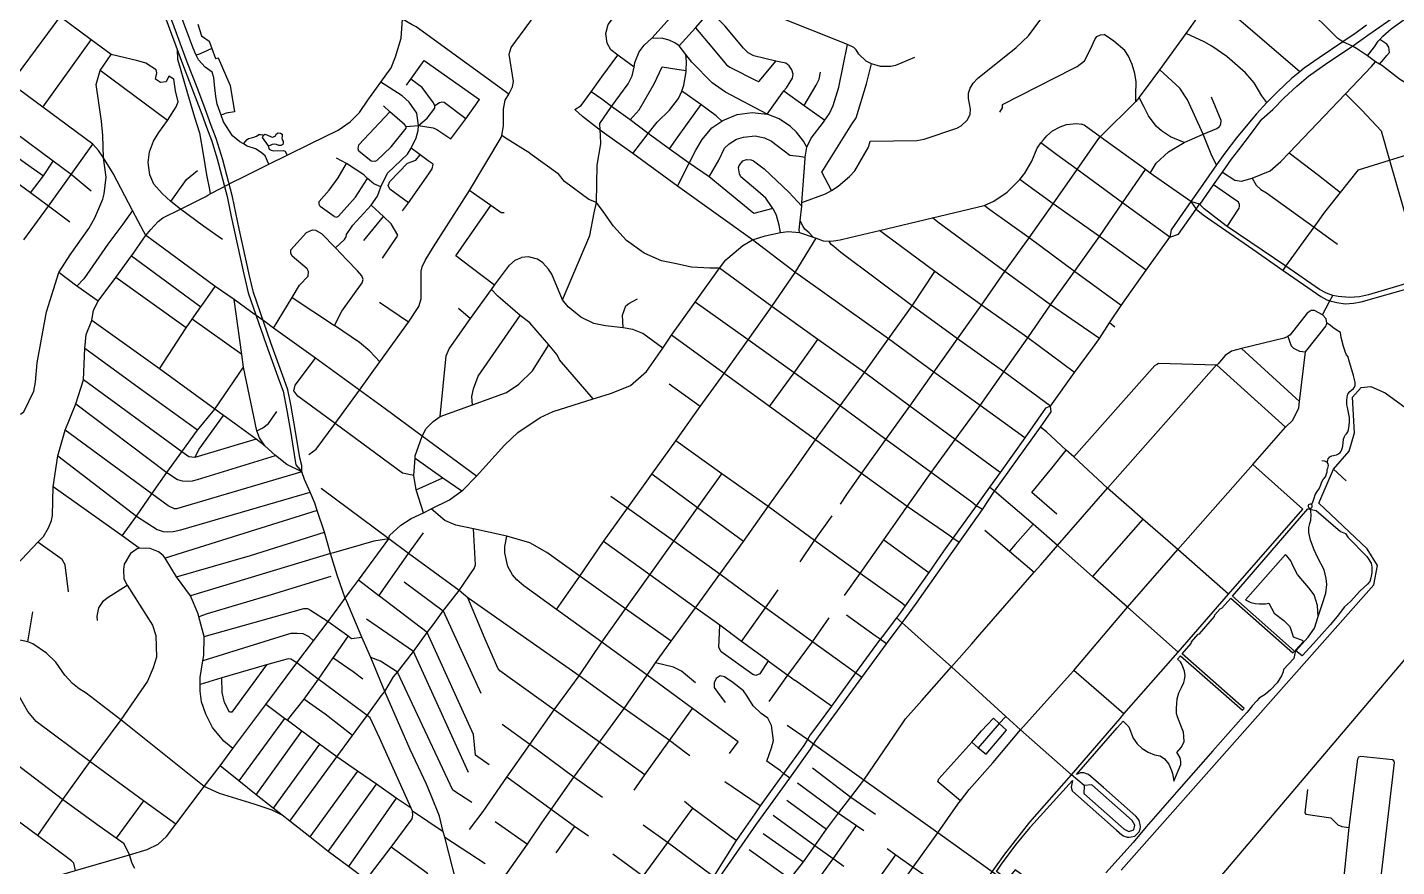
# Model space of a CAD drawing. Header units: millimetres. Extents: x 155 to 304, y 514 to 686.
# Drawn here: x 222.1 to 275.8, y 608.1 to 641 of the extents above; entities that cross this region are included whole.
import ezdxf

# ---------------------------------------------------------------- set-up
doc = ezdxf.new("R2010")
doc.units = ezdxf.units.MM
doc.header["$MEASUREMENT"] = 0

msp = doc.modelspace()

# ---------------------------------------------------------------- linework, layer by layer
at = {"color": 1, "true_color": 0xff0000}
for points in [[(224.616, 634.616), (223.825, 635.263), (223.118, 635.79), (220.001, 638.109), (216.931, 640.422), (213.685, 642.778), (210.51, 645.089), (207.351, 647.412), (204.132, 649.759), (200.943, 652.09), (198.2, 654.095)], [(223.778, 633.399), (222.94, 634.031), (222.233, 634.548), (219.116, 636.829), (215.961, 639.128), (212.758, 641.49), (209.584, 643.804), (206.407, 646.126), (203.206, 648.482), (200.016, 650.811), (197.495, 652.659), (197.423, 652.711), (196.777, 653.175)], [(240.997, 638.416), (237.359, 641.057), (237.202, 641.135), (236.824, 641.363), (236.095, 641.877), (233.256, 643.879), (231.286, 645.318), (230.054, 646.217), (229.511, 646.609), (229.301, 646.761), (228.893, 647.056), (227.959, 647.73), (227.959, 647.872), (227.914, 648.013), (226.587, 649.065)], [(204.341, 648.614), (205.508, 647.762), (206.877, 646.766), (208.975, 645.243), (210.058, 644.453), (213.227, 642.156), (214.671, 641.072), (216.443, 639.765), (217.706, 638.807), (219.585, 637.499), (222.03, 635.717), (222.745, 635.22)], [(245.914, 639.478), (245.325, 639.903), (245.27, 639.945), (245.001, 640.155), (244.861, 640.413), (244.804, 640.795), (244.888, 641.148), (245.297, 641.692), (246.154, 642.401), (246.448, 642.826), (246.715, 643.446), (247.122, 643.86), (247.192, 643.946), (248.5, 646.202), (248.781, 646.577), (249.413, 647.285), (249.623, 647.47)], [(221.454, 638.834), (223.393, 641.457), (225.614, 644.538), (225.614, 644.597), (225.557, 644.68)], [(272.023, 639.294), (269.531, 641.439), (269.166, 641.841), (268.941, 642.143), (268.59, 642.669), (268.505, 642.885), (268.35, 643.561), (268.337, 643.861), (268.392, 644.321), (268.505, 644.597), (268.59, 644.715), (268.872, 644.941), (269.026, 644.989)], [(226.751, 632.879), (226.675, 633.023), (226.237, 633.852), (225.468, 635.31), (225.093, 635.921), (224.897, 636.212), (224.673, 636.454), (222.72, 637.908), (221.454, 638.834), (220.822, 639.285), (220.191, 639.76), (218.954, 640.68), (217.858, 641.741), (214.788, 644.013), (214.642, 644.122)], [(225.39, 639.971), (224.616, 640.546), (223.393, 641.457), (222.088, 642.409), (221.792, 642.618), (220.822, 643.335), (220.234, 643.754), (219.614, 644.221)], [(251.127, 637.639), (251.79, 638.545), (251.884, 638.674), (252.128, 639.042), (252.151, 639.202), (252.104, 639.368), (251.999, 639.531), (251.86, 639.634), (251.47, 639.712), (250.61, 639.917), (250.384, 640.043), (250.209, 640.224), (249.471, 641.099), (248.902, 641.669), (248.16, 642.355), (247.686, 643.187), (247.518, 643.424), (247.122, 643.86)], [(233.155, 624.292), (233.435, 624.495), (234.184, 625.506), (235.137, 626.808), (235.939, 627.918), (237.064, 629.472), (237.471, 630.099), (237.556, 630.39), (237.556, 631.476), (237.598, 631.651), (237.71, 631.902), (238.043, 632.437), (239.452, 634.642), (240.702, 636.721), (240.716, 636.796), (240.785, 637.182), (240.785, 637.831), (240.858, 638.19), (240.997, 638.416), (241.137, 638.71), (241.18, 638.918), (241.012, 639.986), (241.095, 640.246), (243.246, 643.193)], [(256.915, 639.862), (256.171, 639.544), (255.987, 639.502), (255.58, 639.502), (255.23, 639.603), (255.019, 639.718), (254.723, 639.986), (254.624, 640.164), (254.527, 640.246), (254.288, 640.362), (251.52, 641.466), (251.365, 641.573), (248.935, 643.335)], [(274.098, 640.308), (273.719, 640.475), (273.524, 640.598), (272.902, 641.214), (272.665, 641.424), (271.934, 641.95), (271.26, 642.327), (270.599, 642.594), (270.065, 642.651), (269.713, 642.585), (269.32, 642.401), (268.941, 642.143)], [(231.581, 635.668), (231.437, 635.995), (231.279, 636.133), (231.055, 636.279), (230.725, 636.384), (230.581, 636.467), (230.442, 636.549), (230.153, 636.786), (229.804, 637.338), (229.713, 637.59), (229.554, 638.029), (229.501, 638.333), (229.449, 638.78), (229.429, 639.076), (229.356, 639.286), (229.08, 639.477), (228.817, 639.76), (228.726, 639.943), (228.711, 639.971), (228.619, 640.218), (228.106, 641.584), (228.014, 641.834), (228.047, 642.051)], [(244.441, 634.173), (244.466, 635.636), (244.608, 636.478), (244.59, 636.815), (244.579, 637.006), (244.566, 637.264), (245.02, 637.939), (245.677, 638.825), (245.83, 639.143), (245.914, 639.478), (245.941, 639.662), (246.111, 640.078), (246.308, 640.338), (246.603, 640.621), (248.16, 642.355)], [(265.724, 638.283), (266.011, 638.668), (266.538, 639.378), (267.564, 640.804), (268.056, 641.472), (268.941, 642.143)], [(274.683, 639.921), (274.955, 640.278), (275.108, 640.496), (275.173, 640.567), (275.291, 640.697), (275.615, 640.98), (276.395, 641.537), (276.696, 641.81), (276.645, 641.953), (276.549, 642.084)], [(227.498, 641.482), (228.192, 639.607), (228.957, 637.634), (229.138, 637.131), (229.334, 636.617), (229.559, 635.885), (229.947, 634.409), (230.11, 633.622), (230.576, 631.473), (230.772, 630.632), (231.477, 628.609), (232.002, 627.155), (232.139, 626.773), (232.287, 626.019), (232.445, 625.121), (232.599, 624.121), (232.646, 623.888), (232.876, 623.609)], [(232.876, 623.609), (232.871, 623.86), (232.795, 624.154), (232.619, 625.263), (232.445, 626.248), (232.325, 626.827), (232.188, 627.231), (231.664, 628.663), (230.98, 630.642), (230.821, 631.298), (230.417, 633.14), (230.154, 634.393), (229.772, 635.847), (229.521, 636.682), (229.324, 637.196), (229.088, 637.848), (228.79, 638.614), (228.378, 639.673), (227.684, 641.558)], [(247.682, 640.316), (248.316, 641.019), (248.902, 641.669)], [(255.173, 636.57), (257, 636.603), (257.294, 636.654), (258.572, 637.08), (258.742, 637.173), (258.981, 637.398), (259.093, 637.624), (259.106, 637.831), (259.036, 638.25), (259.036, 638.457), (259.093, 638.65), (259.219, 638.852), (259.388, 639.036), (260.906, 640.253), (261.382, 640.704), (262.085, 641.661)], [(266.933, 632.814), (267.266, 632.923), (267.956, 633.91), (268.089, 634.102), (268.117, 634.108), (268.645, 634.863), (268.993, 635.36), (269.352, 635.874), (269.639, 636.235), (270.133, 636.889), (270.544, 637.434), (270.971, 637.823), (271.413, 638.28), (271.913, 638.736), (272.369, 639.119), (273.127, 639.655), (274.098, 640.308), (274.331, 640.469), (274.701, 640.73), (275.769, 641.473)], [(228.791, 641.169), (228.935, 640.708), (229.244, 640.498), (229.349, 640.212), (229.494, 639.813), (229.6, 639.84), (230.067, 638.76), (230.238, 637.733), (229.903, 637.675), (229.713, 637.59)], [(230.162, 634.963), (230.565, 635.166), (231.581, 635.668), (232.298, 636.022), (233.205, 636.47), (234.296, 637.013), (234.774, 637.339), (235.137, 637.706), (235.471, 638.182), (235.969, 638.894), (236.375, 639.452), (236.557, 639.887), (236.768, 640.615), (236.824, 641.363)], [(248.316, 641.019), (248.961, 640.261), (249.471, 639.654), (249.54, 639.573), (249.661, 639.478), (250.73, 638.937), (250.788, 638.92), (250.835, 638.946), (251.47, 639.712)], [(274.643, 641.127), (274.187, 640.789), (274.009, 640.67), (273.719, 640.475), (272.789, 639.847), (272.2, 639.443), (272.023, 639.294), (271.707, 639.03), (271.163, 638.53), (270.736, 638.089), (270.333, 637.643), (269.983, 637.241), (269.551, 636.705), (269.088, 636.109), (268.763, 635.648), (267.947, 634.491), (267.753, 634.212), (266.979, 633.102), (266.933, 632.814)], [(222.72, 637.908), (224.616, 640.546)], [(252.687, 636.336), (252.56, 636.57), (252.278, 636.929), (252.041, 637.155), (251.604, 637.457), (251.127, 637.639), (249.498, 638.499), (248.976, 638.859), (248.177, 639.669), (247.938, 639.971), (247.682, 640.316), (247.51, 640.438), (247.285, 640.543), (247.039, 640.606), (246.603, 640.621)], [(252.407, 632.996), (252.39, 633.096), (252.428, 633.446), (252.49, 634.033), (252.49, 634.167), (252.527, 634.677), (252.619, 635.898), (252.627, 635.955), (252.687, 636.336), (252.862, 636.696), (253.341, 637.319), (253.398, 637.403), (253.572, 637.661), (253.723, 637.98), (253.939, 638.69), (254.288, 640.362)], [(260.266, 637.713), (260.363, 637.887), (260.367, 638.016), (263.136, 639.423), (263.29, 639.505), (263.588, 639.729), (263.835, 640.216), (263.988, 640.564), (264.067, 640.68), (264.213, 640.741), (264.347, 640.755)], [(265.598, 638.134), (265.602, 638.398), (265.612, 638.909), (265.562, 639.227), (265.455, 639.585), (265.309, 639.911), (265.163, 640.137), (264.738, 640.498), (264.347, 640.755)], [(270.736, 638.089), (270.544, 638.35), (270.234, 638.867), (269.897, 639.252), (269.166, 639.894), (268.575, 640.304), (268.281, 640.471), (267.564, 640.804)], [(275.153, 639.595), (275.319, 639.786), (275.444, 639.931), (275.548, 640.051), (275.517, 640.263), (275.444, 640.385), (275.173, 640.567)], [(221.833, 625.873), (221.975, 625.957), (222.367, 626.775), (222.424, 627.125), (222.495, 627.89), (222.859, 629.883), (223.338, 631.426), (223.789, 632.122), (224.52, 633.152), (224.756, 633.565), (225.065, 634.307), (225.122, 634.508), (225.205, 635.168), (225.093, 635.921), (225.074, 636.797), (225.012, 637.367), (224.805, 638.792), (224.967, 639.345), (225.39, 639.971)], [(227.951, 637.923), (228.027, 638.123), (227.918, 638.548), (227.858, 639.002), (227.661, 639.121), (227.552, 638.904), (227.334, 638.874), (227.137, 639.002), (227.187, 639.259), (227.157, 639.368), (226.752, 639.635), (226.446, 639.723), (225.666, 639.906), (225.39, 639.971)], [(227.983, 640.173), (227.996, 639.789), (228.109, 639.435), (228.391, 638.45), (228.671, 637.511), (228.858, 636.907), (229.005, 636.065), (229.142, 635.256), (229.252, 634.683), (229.285, 634.511)], [(229.349, 640.212), (229.029, 640.067), (228.818, 639.971), (228.726, 639.943)], [(243.585, 637.817), (243.838, 637.98), (244.223, 638.512), (244.646, 639.1), (245.27, 639.945)], [(245.859, 636.087), (246.463, 636.879), (246.813, 637.315), (247.306, 637.79), (247.657, 638.25), (247.783, 638.541), (247.868, 638.766), (247.951, 639.294), (247.953, 639.352), (247.965, 639.686), (247.938, 639.971)], [(274.995, 639.682), (274.683, 639.921), (274.255, 640.215), (274.098, 640.308)], [(227.608, 637.389), (224.967, 639.345)], [(236.98, 638.775), (237.147, 639.001), (237.681, 639.745), (239.845, 638.208)], [(245.76, 637.412), (246.108, 637.802), (246.693, 638.825), (247.019, 639.494), (247.59, 639.404), (247.953, 639.352)], [(252.59, 637.978), (253.052, 638.771), (253.168, 639.013), (253.225, 639.284)], [(253.656, 634.642), (253.271, 635.367), (254.454, 637.246), (254.623, 637.494), (255.031, 638.825), (255.23, 639.603)], [(268.763, 635.648), (268.577, 635.999), (268.238, 636.847), (267.622, 638.199), (267.325, 638.659), (266.538, 639.378)], [(268.993, 635.36), (269.476, 635.042), (269.743, 635.01), (270.165, 635.13), (270.866, 635.419), (271.287, 635.778), (271.617, 636.122), (273.827, 638.435), (274.845, 639.5), (274.995, 639.682)], [(279.802, 632.714), (278.896, 635.825), (278.439, 637.383), (278.355, 637.619), (277.764, 637.941), (277.157, 638.249), (277.09, 638.283), (275.937, 639.001), (275.347, 639.46), (275.238, 639.556), (275.153, 639.595), (274.995, 639.682)], [(237.456, 637.196), (237.386, 637.673), (237.092, 638.108), (236.81, 638.359), (235.969, 638.894)], [(238.09, 637.957), (238.048, 638.084), (237.598, 638.677), (237.147, 639.001)], [(238.721, 636.662), (239.31, 637.457), (239.845, 638.208)], [(251.36, 633.933), (250.609, 633.738), (248.858, 635.176), (248.076, 635.717), (247.293, 636.28), (246.463, 636.879), (245.76, 637.412), (245.02, 637.939), (244.64, 638.222), (244.223, 638.512)], [(249.349, 637.363), (249.133, 637.572), (248.524, 638.01), (247.998, 638.388), (247.783, 638.541)], [(251.79, 638.545), (252.59, 637.978), (253.398, 637.403)], [(265.724, 638.283), (265.598, 638.134)], [(267.494, 636.529), (266.96, 636.745), (266.608, 636.98), (266.398, 637.164), (266.089, 637.564), (265.903, 637.93), (265.724, 638.283)], [(268.238, 636.847), (268.773, 637.071), (268.872, 637.146), (268.927, 637.247), (268.941, 637.389), (268.562, 638.308)], [(273.827, 638.435), (274.466, 637.789), (275.217, 636.984), (275.549, 635.826), (276.093, 633.923), (276.497, 632.479), (276.686, 631.844)], [(229.765, 632.721), (229.022, 633.243), (228.115, 633.915), (227.735, 634.208), (227.394, 634.528), (227.076, 634.895), (226.915, 635.255), (226.849, 635.739), (226.903, 636.154), (227.052, 636.581), (227.269, 636.916), (227.608, 637.389), (227.951, 637.923)], [(235.799, 635.803), (235.744, 635.778), (235.602, 635.794), (235.11, 636.187), (235.082, 636.27), (235.11, 636.437), (236.334, 637.724)], [(236.964, 637.146), (236.909, 637.231), (236.334, 637.724), (236.081, 637.966)], [(237.456, 637.196), (237.793, 637.482), (238.09, 637.873), (238.09, 637.957)], [(239.31, 637.457), (238.455, 638.09), (238.37, 638.108), (238.272, 638.083), (238.09, 637.957)], [(261.235, 624.937), (259.486, 626.206), (257.673, 627.518), (255.89, 628.829), (252.44, 631.28), (252.236, 631.426), (252.094, 631.533), (250.552, 632.703), (247.614, 634.808), (245.859, 636.087), (244.735, 636.894), (244.579, 637.006), (244.361, 637.178), (243.89, 637.55), (243.585, 637.817)], [(248.524, 638.01), (247.628, 636.756), (247.293, 636.28)], [(247.614, 634.808), (248.076, 635.717), (248.334, 636.225), (248.583, 636.636), (248.965, 637.094), (249.349, 637.363), (249.393, 637.393), (249.96, 637.628), (250.538, 637.704), (251.127, 637.639)], [(254.008, 622.346), (254.258, 622.717), (254.836, 623.541), (255.791, 624.88), (256.733, 626.182), (257.673, 627.518), (258.602, 628.829), (259.543, 630.14), (260.456, 631.46), (261.411, 632.779), (262.353, 634.116), (263.293, 635.461), (264.111, 636.63), (264.192, 636.745), (264.373, 636.924), (265.442, 637.98), (265.598, 638.134)], [(234.197, 632.395), (234.549, 632.721), (234.618, 632.82), (234.634, 632.912), (234.873, 633.288), (235.602, 634.066), (235.841, 634.425), (235.981, 634.784), (236.235, 635.319), (237.021, 636.069), (237.161, 636.303), (237.359, 636.713), (237.444, 636.998), (237.456, 637.196)], [(234.576, 618.658), (234.75, 618.892), (235.098, 619.359), (236.283, 620.978), (236.318, 621.112), (236.755, 621.512), (237.161, 621.78), (237.653, 622.005), (237.948, 622.156), (238.672, 622.506), (239.159, 622.863), (239.191, 622.888), (239.732, 623.443), (240.828, 624.654), (241.35, 625.155), (242.221, 625.74), (242.74, 625.972), (244.312, 626.473), (244.946, 626.674), (245.026, 626.699), (245.773, 626.992), (246.4, 627.547), (247.039, 628.453), (247.377, 628.962), (248.303, 630.265), (249.258, 631.594), (249.511, 631.918), (249.835, 632.203), (250.172, 632.487), (250.552, 632.703), (251.052, 632.865), (251.655, 633), (251.959, 633.029), (252.407, 632.996), (252.932, 632.814), (253.048, 632.773), (253.33, 632.67), (253.563, 632.656), (253.738, 632.665), (254.001, 632.712), (254.431, 632.814), (255.538, 633.072), (257.617, 633.565), (259.64, 634.057), (260.019, 634.224), (260.554, 634.582), (261.046, 635.068), (261.242, 635.327), (261.51, 635.794), (261.719, 636.303), (261.874, 636.505), (261.974, 636.629), (262.107, 636.78), (262.331, 636.978), (262.623, 637.133), (262.876, 637.229), (263.271, 637.273), (263.461, 637.238)], [(235.799, 635.803), (236.375, 636.354), (236.964, 637.08), (236.964, 637.146)], [(236.964, 637.146), (237.456, 637.196), (238.032, 637.098), (238.172, 637.038), (238.721, 636.662)], [(267.753, 634.212), (266.159, 635.327), (265.977, 635.461), (264.192, 636.745), (263.574, 637.205), (263.461, 637.238)], [(230.581, 636.467), (230.732, 636.639), (230.789, 636.682), (230.907, 636.709), (230.993, 636.727), (231.095, 636.778), (231.191, 636.84), (231.257, 636.843), (231.338, 636.829), (231.373, 636.815), (231.322, 636.725), (231.557, 636.392), (231.598, 636.268), (231.675, 636.226), (231.76, 636.201), (232.156, 636.206), (232.217, 636.179), (232.241, 636.143), (232.298, 636.022)], [(231.373, 636.815), (231.431, 636.845), (231.507, 636.831), (231.646, 636.762), (231.725, 636.73), (231.827, 636.77), (231.879, 636.865), (231.95, 636.901), (232.033, 636.894), (232.098, 636.854), (232.108, 636.773), (232.087, 636.701), (232.098, 636.634), (232.14, 636.577), (232.14, 636.514), (232.126, 636.451), (232.05, 636.408), (231.976, 636.411), (231.879, 636.445), (231.793, 636.459), (231.711, 636.441), (231.637, 636.411), (231.557, 636.392)], [(241.819, 636.109), (240.895, 636.683), (240.716, 636.796)], [(248.858, 635.176), (249.23, 635.837), (249.452, 636.296), (249.644, 636.475), (249.934, 636.66), (250.209, 636.734), (250.66, 636.785), (251.029, 636.708), (251.298, 636.579), (252.026, 636.03), (252.389, 635.986), (252.627, 635.955)], [(252.49, 634.167), (253.416, 634.517), (253.656, 634.642), (253.923, 634.817), (254.357, 635.193), (254.569, 635.419), (255.104, 636.336), (255.173, 636.57)], [(266.159, 635.327), (266.398, 635.71), (266.875, 636.161), (267.494, 636.529), (268.238, 636.847)], [(221.975, 632.712), (222.94, 634.031), (223.825, 635.263), (224.673, 636.454)], [(237.064, 634.158), (236.324, 634.688), (236.265, 634.841), (236.327, 635.001), (237.016, 635.717), (237.343, 635.828), (237.513, 636.045)], [(236.824, 633.849), (237.064, 634.158), (237.852, 635.297), (237.991, 635.493), (238.032, 635.668), (237.832, 635.81), (237.513, 636.045), (237.161, 636.303)], [(241.819, 636.109), (242.927, 635.313)], [(266.933, 632.814), (265.078, 634.158), (263.293, 635.461), (262.493, 636.041), (261.874, 636.505)], [(271.617, 636.122), (272.764, 635.247), (273.619, 634.559)], [(272.594, 633.205), (273.006, 633.788), (273.619, 634.559), (274.337, 635.452), (275.549, 635.826), (277.074, 636.305)], [(222.233, 634.548), (222.745, 635.22), (223.118, 635.79)], [(234.142, 633.623), (233.593, 634.016), (233.551, 634.089), (233.551, 634.208), (233.945, 634.651), (234.296, 635.135), (234.634, 635.695)], [(235.981, 634.784), (235.701, 634.9), (235.447, 635.11), (235.307, 635.25), (234.634, 635.695), (234.239, 635.912)], [(251.655, 633), (251.604, 633.288), (251.492, 633.665), (251.394, 633.882), (251.36, 633.933), (251.085, 634.342), (250.769, 634.617), (250.102, 635.175), (250.044, 635.301), (250.003, 635.535), (250.031, 635.618), (250.176, 635.806), (250.327, 635.861), (250.509, 635.844), (250.593, 635.803), (251.015, 635.485), (251.984, 634.576), (252.49, 634.033)], [(227.735, 634.208), (228.357, 635.075), (228.785, 635.43)], [(229.709, 634.732), (230.162, 634.963)], [(234.142, 633.623), (234.239, 633.598), (234.309, 633.638), (234.985, 634.375), (235.447, 635.11)], [(244.441, 634.173), (244.135, 634.294), (243.187, 634.993), (242.927, 635.313)], [(254.171, 618.762), (254.778, 619.617), (255.707, 620.945), (256.62, 622.248), (257.561, 623.583), (258.502, 624.88), (259.486, 626.206), (260.414, 627.527), (261.354, 628.87), (262.254, 630.158), (263.194, 631.467), (264.164, 632.838), (265.078, 634.158), (265.977, 635.461)], [(266.004, 631.511), (264.164, 632.838), (262.353, 634.116), (261.257, 634.914), (261.046, 635.068)], [(270.165, 635.13), (270.32, 634.853), (270.498, 634.675), (270.726, 634.549), (272.594, 633.205), (273.506, 632.537)], [(227.244, 633.431), (227.426, 633.573), (228.115, 633.915), (229.109, 634.411), (229.191, 634.458), (229.285, 634.511), (229.709, 634.732)], [(240.815, 633.763), (240.702, 633.763), (240.293, 634.049), (239.602, 634.536), (239.452, 634.642)], [(269.178, 633.224), (269.649, 633.952), (269.666, 634.023), (269.663, 634.089), (269.625, 634.179), (268.645, 634.863)], [(273.212, 630.311), (273.478, 630.244), (273.803, 630.199), (274.129, 630.224), (274.436, 630.278), (276.465, 630.855), (277.907, 631.283), (279.816, 631.838), (282.176, 632.535), (285.078, 633.37), (289.101, 634.528)], [(289.101, 634.798), (285.028, 633.568), (281.543, 632.565), (278.402, 631.646), (277.824, 631.463), (276.917, 631.207), (274.722, 630.545), (274.372, 630.476), (273.976, 630.446), (273.537, 630.486), (273.329, 630.53)], [(236.038, 631.986), (236.585, 632.805), (236.642, 632.888), (236.375, 633.33), (236.081, 633.623), (235.602, 634.066)], [(238.919, 632.077), (240.293, 634.049)], [(243.104, 630.357), (244.172, 632.879), (244.348, 633.761), (244.441, 634.173)], [(249.258, 631.593), (248.878, 631.593), (248.158, 631.636), (247.512, 631.776), (246.982, 631.878), (246.308, 632.189), (245.619, 632.682), (245.1, 633.248), (244.698, 633.812), (244.441, 634.174)], [(265.021, 630.132), (263.194, 631.467), (261.411, 632.779), (259.874, 633.888), (259.64, 634.057)], [(267.753, 634.212), (267.956, 633.91), (268.232, 633.691), (270.188, 632.338), (271.377, 631.506), (272.174, 630.95), (272.855, 630.481), (273.087, 630.358), (273.212, 630.311)], [(273.329, 630.53), (273.078, 630.619), (272.805, 630.757), (271.482, 631.671), (269.178, 633.224), (269.139, 633.252), (268.282, 633.923), (268.089, 634.102), (267.753, 634.212)], [(226.237, 633.852), (225.852, 633.315), (225.265, 632.54), (224.326, 631.183), (224.052, 630.892)], [(226.751, 632.879), (226.955, 633.107), (227.244, 633.431)], [(235.307, 632.687), (236.081, 633.623)], [(252.932, 632.814), (252.781, 632.976), (252.613, 633.119), (252.545, 633.23), (252.428, 633.446)], [(264.164, 628.837), (262.254, 630.158), (260.456, 631.46), (257.832, 633.405), (257.617, 633.565)], [(221.047, 619.284), (222.522, 620.845), (222.747, 621.079), (222.943, 621.414), (223.056, 621.696), (223.099, 621.898), (223.126, 623.017), (223.3, 624.236), (223.591, 625.238), (224.009, 626.28), (224.306, 627.218), (224.363, 628.446), (224.418, 628.999), (224.641, 629.545), (224.701, 629.948), (224.883, 630.298), (225.584, 631.235), (226.194, 632.079), (226.24, 632.141), (226.678, 632.773), (226.751, 632.879)], [(230.868, 629.901), (230.221, 630.365), (229.478, 630.882), (226.933, 632.747), (226.751, 632.879)], [(232.497, 630.449), (232.791, 630.924), (233.129, 631.285), (233.143, 631.46), (233.088, 631.568), (232.497, 632.06), (232.442, 632.188), (232.442, 632.312), (233.059, 632.989), (233.299, 633.105), (233.411, 633.081), (233.65, 632.954), (234.197, 632.395)], [(263.194, 627.5), (261.354, 628.87), (259.543, 630.14), (257.716, 631.46), (255.751, 632.914), (255.538, 633.072)], [(262.254, 626.182), (263.194, 627.5), (263.889, 628.457), (264.164, 628.837), (264.557, 629.446), (265.021, 630.132), (266.004, 631.511), (266.933, 632.814)], [(271.377, 631.506), (271.482, 631.671), (272.594, 633.205)], [(234.154, 629.354), (234.451, 629.908), (235.247, 631.025), (235.28, 631.149), (235.232, 631.3), (235.06, 631.489), (234.64, 631.929), (234.197, 632.395)], [(242.867, 618.207), (243.779, 619.519), (244.707, 620.871), (245.647, 622.189), (246.603, 623.518), (247.544, 624.829), (248.5, 626.165), (249.44, 627.467), (250.382, 628.787), (251.31, 630.09), (252.236, 631.426), (253.048, 632.773)], [(262.254, 626.182), (260.414, 627.527), (258.602, 628.829), (256.818, 630.114), (254.028, 632.209), (253.742, 632.442), (253.641, 632.526), (253.563, 632.656)], [(226.194, 632.079), (228.92, 630.074)], [(238.299, 625.781), (238.54, 628.162), (238.651, 628.437), (239.494, 629.621), (240.323, 630.758), (240.436, 630.933), (241.024, 631.719), (241.249, 631.911), (241.489, 632.019)], [(240.436, 630.933), (239.521, 631.62), (238.919, 632.077)], [(247.039, 628.453), (246.251, 629.037), (245.859, 629.197), (245.479, 629.262), (244.79, 629.33), (244.327, 629.431), (243.82, 629.672), (243.328, 630.081), (243.104, 630.357), (242.682, 631.36), (242.557, 631.559), (242.332, 631.802), (242.12, 631.953), (241.771, 632.045), (241.489, 632.019)], [(224.883, 630.298), (224.083, 630.869), (224.052, 630.892), (223.338, 631.426)], [(228.339, 629.255), (225.584, 631.235)], [(240.785, 607.669), (241.729, 609.012), (242.292, 609.841), (242.655, 610.374), (243.553, 611.635), (244.551, 613.012), (245.527, 614.323), (246.421, 615.635), (246.757, 616.119), (247.361, 616.97), (248.317, 618.281), (249.273, 619.601), (250.199, 620.878), (251.17, 622.248), (252.138, 623.592), (253.024, 624.862), (253.992, 626.197), (254.948, 627.5), (255.89, 628.829), (256.818, 630.114), (257.716, 631.46)], [(260.268, 623.588), (258.502, 624.88), (256.733, 626.182), (254.948, 627.5), (253.121, 628.796), (251.31, 630.09), (249.258, 631.593)], [(228.578, 629.597), (228.92, 630.074), (228.992, 630.178), (229.478, 630.882)], [(244.312, 626.473), (242.991, 628.002), (242.894, 628.202), (242.57, 628.595), (241.826, 629.446), (241.447, 629.739), (240.561, 630.5), (240.323, 630.758)], [(231.426, 624.631), (231.219, 624.945), (231.107, 625.213), (230.588, 627.711), (230.516, 628.211), (230.221, 630.365)], [(231.766, 629.248), (232.497, 630.449)], [(232.497, 630.449), (234.154, 629.354)], [(237.064, 629.472), (235.926, 630.256)], [(245.479, 629.262), (245.45, 629.755), (245.592, 630.114), (245.704, 630.214), (246.042, 630.39)], [(259.574, 622.126), (259.335, 622.28), (259.159, 622.423), (257.561, 623.583), (255.791, 624.88), (253.992, 626.197), (252.195, 627.494), (250.382, 628.787), (248.303, 630.265)], [(272.918, 629.763), (273.212, 630.311), (273.329, 630.53)], [(228.339, 629.255), (228.578, 629.597)], [(230.516, 628.211), (228.578, 629.597)], [(231.489, 629.455), (230.868, 629.901)], [(239.016, 630.031), (239.494, 629.621)], [(239.578, 626.239), (239.55, 626.565), (239.607, 626.867), (239.79, 627.36), (241.447, 629.739)], [(272.256, 628.31), (273.058, 629.33), (273.085, 629.437), (273.058, 629.606), (272.918, 629.763), (272.608, 629.932), (272.468, 629.932), (272.314, 629.832), (271.652, 628.986), (271.555, 628.912)], [(232.876, 623.609), (232.291, 623.895), (231.842, 624.246), (231.426, 624.631), (231.09, 624.886), (229.928, 625.73), (229.803, 625.819), (229.461, 626.064), (227.297, 627.649), (224.641, 629.545)], [(227.297, 627.649), (228.339, 629.255)], [(239.732, 623.443), (237.598, 625.004), (236.143, 626.079), (235.137, 626.808), (233.411, 628.069), (231.766, 629.248), (231.489, 629.455)], [(235.939, 627.918), (235.546, 628.336), (235.137, 628.686), (234.154, 629.354)], [(264.769, 629.279), (264.557, 629.446)], [(273.096, 623.985), (273.127, 624.066), (273.145, 624.122), (273.208, 624.195), (273.29, 624.239), (273.467, 624.282), (273.548, 624.319), (273.611, 624.371), (273.655, 624.423), (273.693, 624.521), (273.715, 624.622), (273.742, 624.891), (273.777, 624.998), (273.813, 625.052), (273.857, 625.098), (273.911, 625.18), (273.935, 625.259), (273.969, 625.426), (273.973, 625.576), (273.972, 625.738), (273.958, 625.871), (273.903, 626.136), (273.879, 626.243), (273.871, 626.393), (273.882, 626.55), (273.915, 626.654), (273.987, 626.754), (274.057, 626.816), (274.139, 626.881), (274.177, 626.93), (274.198, 626.991), (274.204, 627.06), (274.202, 627.13), (274.136, 627.384), (273.958, 627.997), (273.92, 628.125), (273.856, 628.198), (273.821, 628.285), (273.748, 628.529), (273.65, 628.873), (273.639, 628.967), (273.622, 629.07), (273.46, 629.178), (273.324, 629.267), (273.224, 629.357), (273.085, 629.437)], [(237.653, 622.005), (237.356, 622.902), (237.274, 623.459), (237.321, 624.149), (237.327, 624.231), (237.598, 625.004), (237.752, 625.304), (238.032, 625.589), (238.299, 625.781), (239.578, 626.239), (240.9, 626.716), (241.391, 627.049), (241.924, 627.576), (242.57, 628.595)], [(258.664, 620.838), (258.421, 621.012), (258.263, 621.119), (256.62, 622.248), (254.836, 623.541), (253.024, 624.862), (251.225, 626.165), (249.44, 627.467), (247.377, 628.962)], [(251.225, 626.165), (252.195, 627.494), (253.121, 628.796)], [(271.555, 628.912), (271.415, 628.853), (269.743, 628.446), (269.348, 628.345), (269.097, 628.177), (268.814, 627.835)], [(271.555, 628.912), (271.694, 628.553), (271.779, 628.461), (272.018, 628.336), (272.256, 628.31)], [(228.783, 625.237), (226.491, 626.896), (224.363, 628.446)], [(232.559, 626.791), (232.618, 627.013), (233.411, 628.069)], [(272.018, 626.366), (269.743, 628.446)], [(271.47, 625.355), (271.751, 625.63), (271.989, 626.114), (272.018, 626.366), (272.256, 628.31)], [(225.824, 621.096), (226.387, 621.876), (226.989, 622.75), (227.58, 623.577), (228.17, 624.394), (228.783, 625.237), (229.461, 626.064), (230.588, 627.711)], [(252.034, 607.651), (252.554, 608.319), (253, 608.946), (253.464, 609.596), (253.655, 609.862), (253.935, 610.228), (254.416, 610.857), (254.926, 611.524), (256.129, 613.288), (256.563, 613.923), (257.197, 614.64), (258.362, 615.961), (259.155, 616.868), (259.469, 617.228), (260.994, 618.973), (261.605, 619.671), (261.863, 619.967), (262.521, 620.72), (264.487, 622.966), (268.759, 627.811), (268.814, 627.835)], [(263.168, 624.201), (266.342, 627.776), (266.427, 627.835), (266.483, 627.868), (268.759, 627.811)], [(268.759, 627.811), (271.47, 625.355)], [(231.09, 624.886), (228.676, 624.168), (228.437, 624.203), (228.17, 624.394), (224.306, 627.218)], [(248.5, 626.165), (247.284, 627.05)], [(265.02, 607.983), (274.93, 619.174), (275.072, 619.932), (274.677, 620.596), (272.78, 622.382), (273.349, 623.709), (273.965, 624.42), (274.171, 625.133), (274.092, 626.539), (274.44, 626.919), (274.82, 626.949), (275.372, 626.712), (277.254, 625.338)], [(237.274, 623.459), (236.824, 623.559), (234.184, 625.506), (232.714, 626.577), (232.559, 626.791)], [(224.009, 626.28), (227.58, 623.577), (227.993, 623.309), (228.182, 623.261), (228.372, 623.246), (228.593, 623.261), (228.783, 623.309), (231.842, 624.246)], [(228.676, 624.168), (228.846, 624.499), (229.803, 625.819)], [(231.107, 625.213), (231.346, 625.337), (231.571, 625.506), (231.891, 625.974)], [(248.926, 607.434), (249.165, 607.578), (249.26, 607.704), (250.715, 609.79), (252.016, 611.598), (252.833, 612.734), (252.954, 612.935), (253.035, 613.076), (254.848, 615.55), (254.991, 615.745), (255.559, 616.524), (255.813, 616.863), (256.432, 617.691), (256.549, 617.846), (257.012, 618.496), (258.664, 620.838), (259.574, 622.126), (260.052, 622.845), (261.859, 625.357), (262.279, 625.968), (262.254, 626.182)], [(262.254, 626.182), (262.055, 626.104), (261.235, 624.937), (260.268, 623.588), (259.859, 623.009), (259.335, 622.28), (258.421, 621.012), (258.05, 620.492), (257.47, 619.666), (256.549, 618.355), (256.363, 618.09), (256.206, 617.885), (255.64, 617.141), (255.571, 617.045), (254.604, 615.724), (253.652, 614.422), (252.987, 613.514), (252.825, 613.294), (252.711, 613.108), (252.573, 612.881), (251.775, 611.775), (250.861, 610.507), (250.642, 610.203), (249.918, 609.148), (249.084, 607.816)], [(249.814, 598.245), (250.267, 598.891), (251.187, 600.198), (252.139, 601.554), (253.039, 602.835), (253.928, 604.058), (254.047, 604.248), (254.475, 604.879), (254.965, 605.553), (255.927, 606.814), (256.86, 608.111), (257.822, 609.452), (258.615, 610.582), (258.716, 610.713), (259.051, 611.149), (259.983, 612.197), (261.068, 613.494), (263.02, 615.656), (263.16, 615.817), (265.27, 618.301), (267.247, 620.557), (270.191, 623.894), (271.47, 625.355)], [(269.234, 618.812), (267.247, 620.557), (265.864, 621.747), (264.487, 622.966), (263.168, 624.201), (262.865, 624.454), (262.086, 625.174), (261.859, 625.357)], [(232.876, 623.609), (227.959, 622.156), (227.875, 622.156), (227.635, 622.272), (226.989, 622.75), (223.591, 625.238)], [(256.549, 618.355), (256.364, 618.494), (254.778, 619.617), (252.995, 620.912), (251.17, 622.248), (249.355, 623.533), (247.544, 624.829)], [(223.3, 624.236), (226.387, 621.876), (227.202, 621.349), (227.439, 621.269), (227.613, 621.254), (227.834, 621.269), (228.135, 621.333), (233.2, 622.808)], [(261.515, 622.799), (262.297, 623.757), (262.865, 624.454)], [(237.321, 624.149), (238.405, 623.378), (239.159, 622.863)], [(272.144, 622.139), (270.191, 623.894)], [(272.49, 622.324), (272.545, 622.422), (272.59, 622.579), (272.635, 622.709), (272.709, 622.839), (272.784, 622.947), (272.848, 623.094), (272.89, 623.222), (272.946, 623.307), (273.03, 623.408), (273.101, 623.605), (273.105, 623.697)], [(273.105, 623.697), (273.122, 623.757), (273.136, 623.802), (273.157, 623.857), (273.146, 623.917), (273.096, 623.985), (273.003, 624.021), (272.898, 624.047)], [(273.349, 623.708), (273.847, 623.253)], [(233.483, 622.098), (233.381, 622.374), (233.2, 622.808), (232.987, 623.309), (232.876, 623.609)], [(237.356, 622.902), (238.405, 623.378)], [(239.452, 609.588), (239.987, 610.289), (240.913, 611.642), (241.826, 612.919), (242.782, 614.281), (243.762, 615.612), (244.651, 616.928), (245.577, 618.231), (246.533, 619.575), (247.474, 620.887), (248.402, 622.197), (249.355, 623.533)], [(250.199, 620.878), (248.402, 622.197), (246.603, 623.518)], [(226.498, 620.61), (225.824, 621.096), (223.126, 623.017)], [(248.104, 612.476), (247.96, 612.583), (247.306, 613.067), (245.527, 614.323), (243.762, 615.612), (239.395, 618.673), (239.05, 618.957), (237.06, 620.409), (236.283, 620.978), (233.635, 622.96)], [(254.848, 615.55), (254.604, 615.724), (254.454, 615.836), (252.912, 616.945), (251.07, 618.281), (249.273, 619.601), (247.474, 620.887), (245.647, 622.189), (245.001, 622.64)], [(267.257, 616.542), (265.27, 618.301), (263.898, 619.51), (262.521, 620.72), (261.57, 621.554), (260.052, 622.845), (259.859, 623.009)], [(262.49, 621.952), (261.515, 622.799)], [(233.483, 622.098), (227.511, 620.227)], [(233.995, 620.402), (233.766, 621.241), (233.483, 622.098)], [(247.361, 616.97), (245.577, 618.231), (243.779, 619.519), (242.487, 620.452), (241.826, 620.829), (240.913, 621.087), (239.607, 621.37), (238.919, 621.512), (238.482, 621.696), (237.948, 622.156)], [(255.628, 602.552), (255.86, 602.709), (255.972, 602.789), (256.176, 602.925), (256.413, 603.093), (256.62, 603.253), (256.695, 603.338), (256.832, 603.493), (257.098, 603.909), (257.624, 604.647), (258.069, 605.271), (259.961, 607.922), (260.456, 608.618), (261.439, 609.872), (263.069, 611.733), (264.978, 613.941), (265.13, 614.117), (267.257, 616.542), (269.234, 618.812), (272.144, 622.139)], [(271.761, 616.511), (271.819, 616.583), (269.391, 618.736), (272.34, 622.157), (272.675, 622.095)], [(272.415, 622.184), (272.446, 622.181), (272.477, 622.19), (272.501, 622.209), (272.516, 622.238), (272.519, 622.269), (272.51, 622.3), (272.49, 622.324), (272.462, 622.338), (272.43, 622.342), (272.401, 622.333), (272.375, 622.313), (272.361, 622.286), (272.358, 622.254), (272.367, 622.223), (272.386, 622.199), (272.415, 622.184)], [(272.752, 617.934), (272.909, 618.41), (273.056, 618.848), (273.087, 619.19), (273.065, 619.423), (272.981, 619.772), (272.741, 620.24), (272.588, 620.554), (272.445, 620.935), (272.378, 621.232), (272.378, 621.428), (272.416, 621.585), (272.459, 621.72), (272.48, 621.92), (272.446, 622.181)], [(272.675, 622.095), (273.625, 621.263), (273.821, 621.193), (273.918, 621.042), (274.661, 620.285)], [(252.422, 620.084), (252.995, 620.912), (253.679, 621.887)], [(261.57, 621.554), (260.868, 620.754)], [(265.864, 621.747), (263.898, 619.51)], [(227.953, 619.497), (230.857, 620.333), (233.766, 621.241)], [(236.283, 620.978), (235.701, 620.887), (234.112, 620.438), (233.995, 620.402), (228.506, 618.74)], [(232.4, 609.905), (234.254, 612.437), (234.87, 613.274), (235.434, 614.056), (236.003, 614.842), (236.136, 615), (236.474, 615.569), (236.629, 615.755), (237.261, 616.57), (237.793, 617.305), (238.032, 617.614), (238.427, 618.156), (238.482, 618.24), (239.05, 618.957), (239.634, 619.817), (239.69, 619.961), (239.607, 621.37)], [(235.899, 618.749), (237.06, 620.409), (237.647, 621.211)], [(249.989, 613.022), (249.086, 613.679), (248.205, 614.332), (246.421, 615.635), (244.651, 616.928), (242.867, 618.207), (241.587, 619.133), (241.307, 619.375), (241.137, 619.575), (240.955, 619.892), (240.842, 620.427), (240.842, 620.678), (240.913, 621.087)], [(259.676, 621.328), (260.636, 620.503), (261.605, 619.671)], [(223.717, 618.907), (223.591, 619.961), (223.478, 620.168), (222.522, 620.845)], [(226.498, 620.61), (226.415, 620.587), (226.148, 620.403), (225.908, 619.984), (225.88, 619.777), (225.894, 619.417), (226.02, 619.159)], [(230.165, 612.754), (229.814, 613.053), (229.377, 613.587), (229.11, 614.107), (228.943, 614.59), (228.887, 615.009), (228.887, 615.542), (228.994, 616.197), (229.028, 616.403), (229.039, 617.156), (228.839, 617.919), (228.807, 618.045), (228.506, 618.74), (227.953, 619.497), (227.511, 620.227), (227.44, 620.328), (227.256, 620.477), (226.92, 620.603), (226.498, 620.61)], [(251.17, 616.193), (250.129, 616.961), (249.273, 617.596), (248.317, 618.281), (246.533, 619.575), (244.707, 620.871)], [(255.707, 620.945), (257.47, 619.666)], [(260.868, 620.754), (260.636, 620.503)], [(235.016, 617.628), (234.635, 618.52), (234.576, 618.658), (234.487, 618.917), (234.265, 619.557), (233.995, 620.402)], [(271.462, 620.362), (269.897, 618.588)], [(271.878, 616.585), (272.35, 617.124), (272.604, 617.472), (272.752, 617.934), (272.725, 618.363), (272.589, 618.783), (272.389, 619.064), (272.149, 619.341), (271.942, 619.588), (271.757, 619.94), (271.68, 620.125), (271.508, 620.324), (271.463, 620.362)], [(274.661, 620.285), (274.822, 620.022), (274.858, 619.875), (274.851, 619.648), (274.818, 619.452), (274.77, 619.311), (274.684, 619.209)], [(234.014, 619.504), (231.679, 618.783), (229.159, 618.046), (228.839, 617.919)], [(226.02, 619.159), (227.015, 617.598), (227.144, 617.185), (227.179, 616.346), (227.044, 615.917), (226.82, 615.402), (225.769, 613.881), (224.561, 612.244), (223.492, 610.765), (222.509, 609.354)], [(224.855, 617.78), (224.841, 617.955), (224.91, 618.272), (225.093, 618.548), (225.234, 618.673), (226.02, 619.159)], [(240.225, 612.118), (239.69, 612.493), (239.607, 613.312), (237.793, 617.305), (235.925, 618.73), (235.899, 618.749), (235.098, 619.359)], [(236.895, 619.289), (238.427, 618.156), (239.898, 614.927)], [(250.129, 616.961), (251.07, 618.281), (251.569, 618.978)], [(274.684, 619.209), (274.377, 618.936), (274.011, 618.519), (273.782, 618.314), (273.5, 617.939)], [(211.529, 604.427), (211.76, 604.413), (212.05, 604.396), (213.078, 604.759), (216.2, 605.672), (217.723, 606.132), (218.828, 606.456), (220.424, 606.929), (221.581, 607.274), (223.997, 607.977), (226.118, 608.594), (226.807, 608.795), (227.244, 609.012), (227.566, 609.303), (227.932, 609.787), (229.041, 611.273), (229.674, 612.077), (230.165, 612.754), (231.459, 614.489), (232.68, 616.119), (233.329, 616.981), (233.907, 617.74), (234.401, 618.417), (234.576, 618.657)], [(246.337, 611.723), (244.551, 613.012), (242.782, 614.281), (240.645, 615.801), (240.561, 615.91), (240.07, 617.052), (239.395, 618.673)], [(268.684, 617.933), (268.691, 617.995), (268.905, 618.243), (268.965, 618.262), (269.319, 618.649)], [(269.319, 618.649), (271.761, 616.511)], [(269.897, 618.588), (270.102, 618.49), (270.277, 618.45), (270.445, 618.433), (270.687, 618.437), (270.813, 618.46)], [(270.813, 618.46), (271.028, 618.067), (271.399, 617.776), (271.636, 617.549), (271.743, 617.232), (271.774, 617.142), (272.12, 617.005), (272.172, 616.961), (271.864, 616.611), (271.8, 616.29), (271.391, 615.864)], [(222.13, 616.937), (222.325, 618.115)], [(229.039, 617.156), (232.959, 618.246), (233.101, 618.246), (233.211, 618.184), (233.907, 617.74), (234.635, 617.219), (234.695, 617.176), (234.829, 617.074), (235.231, 617.123)], [(239.421, 611.821), (237.261, 616.57), (235.41, 617.829)], [(251.214, 614.606), (251.941, 615.635), (252.912, 616.945), (253.563, 617.883)], [(255.813, 616.863), (255.571, 617.045), (255.37, 617.181), (254.247, 617.983)], [(263.069, 611.733), (261.068, 613.494), (260.49, 614.021), (258.362, 615.961), (257.435, 616.79), (256.668, 617.478), (256.432, 617.691), (256.206, 617.885)], [(277.759, 618.162), (267.422, 605.992), (266.126, 601.249), (265.747, 600.745), (265.32, 599.954), (265.367, 599.196), (265.636, 598.722), (265.936, 598.532), (266.948, 598.563), (269.603, 598.942), (272.543, 599.29), (273.271, 599.164), (274.124, 599.227), (275.072, 599.59), (277.506, 599.827)], [(268.091, 617.256), (268.684, 617.933)], [(273.5, 617.939), (273.214, 617.603), (272.567, 616.879), (272.12, 616.388)], [(233.329, 616.981), (233.164, 617.141), (232.927, 617.251), (232.69, 617.266), (232.438, 617.266), (232.184, 617.187), (228.994, 616.197)], [(239.779, 602.452), (239.742, 602.813), (239.55, 604.393), (239.523, 604.619), (239.414, 605.339), (239.101, 606.883), (238.482, 609.288), (238.427, 609.488), (238.272, 610.105), (237.947, 610.923), (237.766, 611.366), (237.12, 612.719), (236.136, 615), (235.581, 616.334), (235.231, 617.123), (235.016, 617.628)], [(251.17, 616.193), (250.846, 615.684), (250.691, 615.626), (250.566, 615.667), (249.328, 616.545), (249.231, 616.721), (249.273, 617.596)], [(267.411, 616.471), (267.762, 616.872), (267.778, 616.949), (268.043, 617.238), (268.091, 617.256)], [(229.041, 611.273), (225.769, 613.881), (224.418, 614.925), (224.138, 615.1), (223.885, 615.308), (223.575, 615.635), (223.226, 616.142), (222.859, 616.501), (222.325, 616.863), (222.13, 616.937), (221.693, 617.038)], [(234.695, 617.176), (234.139, 616.38), (234.097, 616.318), (233.519, 615.485), (232.959, 614.69), (232.298, 613.869)], [(237.161, 610.416), (235.939, 613.154), (235.56, 613.965), (235.434, 614.056), (233.702, 615.348), (233.519, 615.485), (232.68, 616.119), (232.442, 616.261), (232.343, 616.278), (231.486, 616.042), (229.735, 615.525), (228.887, 615.275)], [(235.264, 615.48), (234.887, 615.765), (234.097, 616.318)], [(236.629, 615.755), (235.957, 616.178), (235.581, 616.334)], [(251.17, 616.193), (251.425, 616.019)], [(267.224, 616.269), (267.342, 616.39), (269.786, 614.265)], [(267.343, 616.159), (267.224, 616.269)], [(267.469, 615.896), (267.418, 616.034), (267.389, 616.093), (267.343, 616.159)], [(269.786, 614.265), (269.84, 614.325), (267.411, 616.471)], [(272.12, 616.388), (271.878, 616.585)], [(231.486, 616.043), (230.129, 614.185), (230.034, 614.185), (229.845, 614.563), (229.75, 614.959), (229.735, 615.526)], [(239.548, 610.641), (238.805, 611.13), (236.629, 615.755)], [(248.317, 615.333), (247.768, 615.792), (247.459, 615.952), (246.757, 616.119)], [(252.016, 611.598), (251.775, 611.775), (251.653, 611.89), (251.114, 612.263), (251.301, 612.792), (251.377, 613.072), (251.302, 613.657), (251.159, 613.954), (250.901, 614.135), (250.588, 614.429), (250.352, 614.806), (250.21, 615.027), (249.789, 615.347), (249.461, 615.569), (249.293, 615.612), (249.129, 615.51), (249.053, 615.333), (249.057, 615.147)], [(251.425, 616.019), (251.941, 615.635), (252.224, 615.421)], [(265.13, 614.117), (263.16, 615.817)], [(263.736, 611.742), (263.56, 611.805), (263.424, 611.805), (263.265, 611.742), (264.866, 613.564), (265.104, 613.837), (265.319, 613.61), (265.495, 613.166), (265.644, 612.947), (265.839, 612.758), (266.084, 612.61), (266.323, 612.517), (266.552, 612.466), (266.719, 612.358), (266.884, 612.139), (267, 611.903), (267.03, 611.776), (267.064, 611.634), (267.089, 611.475), (267.36, 612.132), (267.366, 612.256), (267.332, 612.394), (267.247, 612.552), (267.203, 612.606), (267.37, 612.804), (267.489, 613.016), (267.479, 613.239), (267.46, 613.401), (267.39, 613.594), (267.292, 613.831), (267.227, 614), (267.193, 614.138), (267.193, 614.34), (267.203, 614.528), (267.223, 614.711), (267.286, 614.942), (267.39, 615.15), (267.479, 615.348), (267.509, 615.45), (267.529, 615.619), (267.504, 615.792), (267.47, 615.896)], [(271.391, 615.864), (271.382, 615.768), (271.316, 615.607), (271.141, 615.33), (270.876, 615.057), (270.669, 614.871), (270.534, 614.799), (270.428, 614.731), (270.345, 614.629), (270.157, 614.433), (270.028, 614.269), (269.95, 614.177), (269.82, 614.031)], [(249.057, 615.147), (249.185, 614.972), (249.484, 614.569)], [(253.652, 614.422), (252.224, 615.421)], [(227.932, 609.787), (226.666, 610.709), (224.561, 612.244), (222.452, 613.813), (222.13, 614.205), (221.792, 614.816)], [(234.87, 613.274), (233.797, 614.106), (232.959, 614.69)], [(226.118, 608.595), (225.908, 609.023), (225.598, 609.242), (224.827, 609.783), (223.492, 610.765), (221.894, 611.971), (219.165, 613.996)], [(237.219, 610.306), (237.161, 610.416), (236.578, 610.812), (235.799, 611.359), (235.054, 611.871), (234.254, 612.437), (233.568, 612.93), (232.876, 613.439), (232.298, 613.869), (232.193, 613.942), (231.459, 614.489)], [(245.91, 611.122), (246.337, 611.723), (247.306, 613.067), (248.205, 614.332)], [(260.49, 614.021), (260.236, 613.745), (259.416, 612.79)], [(269.82, 614.031), (268.614, 612.67), (267.282, 611.15), (265.999, 609.688), (265.485, 609.077)], [(232.193, 613.942), (230.409, 611.488)], [(244.678, 610.838), (243.553, 611.635), (241.826, 612.919), (240.73, 613.705)], [(252.711, 613.108), (251.916, 613.668)], [(258.716, 610.713), (258.316, 611.042), (257.825, 611.449), (257.873, 611.574), (259.16, 613.01), (259.54, 613.452), (260.014, 613.95)], [(259.724, 612.539), (260.522, 613.483)], [(260.522, 613.483), (260.236, 613.745), (260.014, 613.95)], [(231.079, 610.941), (232.876, 613.439)], [(233.568, 612.93), (231.753, 610.422)], [(249.648, 612.568), (249.989, 613.022)], [(262.121, 606.367), (259.961, 607.922), (257.822, 609.452), (254.926, 611.524), (252.954, 612.935), (252.711, 613.108)], [(259.16, 613.01), (259.416, 612.79), (259.724, 612.539)], [(274.332, 612.423), (274.292, 612.347), (273.958, 609.665), (273.718, 607.351)], [(275.721, 612.272), (275.659, 612.309), (274.419, 612.452), (274.332, 612.423)], [(238.342, 605.461), (237.106, 606.372), (235.405, 607.609), (234.703, 608.133), (233.903, 608.719), (233.188, 609.296), (232.4, 609.905), (232.105, 610.14), (231.753, 610.422), (231.079, 610.941), (230.409, 611.488), (229.674, 612.077)], [(235.054, 611.871), (233.188, 609.296)], [(252.906, 611.998), (254.416, 610.857), (255.387, 610.18)], [(274.511, 601.61), (275.157, 607.178), (275.741, 612.213), (275.721, 612.272)], [(233.903, 608.719), (235.799, 611.359)], [(244.124, 609.321), (243.568, 609.704), (242.655, 610.374), (240.913, 611.642)], [(250.861, 610.507), (249.467, 611.456)], [(252.328, 611.411), (253.935, 610.228), (254.638, 609.742), (254.919, 609.546)], [(260.328, 608.222), (260.886, 608.984), (261.447, 609.665), (261.468, 609.682), (263.112, 611.511), (263.061, 611.238), (263.101, 611.096), (263.224, 610.976)], [(263.57, 611.307), (263.555, 610.991), (265.136, 609.6), (265.325, 609.505), (265.515, 609.568), (265.562, 609.758), (265.452, 609.932), (263.871, 611.339), (263.57, 611.307), (263.069, 611.733)], [(263.224, 610.976), (264.839, 609.555), (265.044, 609.375), (265.118, 609.335), (265.18, 609.306), (265.25, 609.289), (265.333, 609.284), (265.415, 609.292), (265.55, 609.328), (265.658, 609.425), (265.724, 609.498), (265.768, 609.59), (265.784, 609.697), (265.768, 609.777), (265.724, 609.933), (265.677, 610.015), (265.596, 610.101), (264.33, 611.236), (263.736, 611.742)], [(232.105, 610.14), (231.711, 610.347), (231.007, 610.576), (229.65, 610.997), (229.041, 611.273)], [(236.578, 610.812), (234.703, 608.133)], [(272.328, 611.151), (272.23, 610.243), (272.26, 610.183), (273.252, 610.035), (273.519, 609.769), (273.682, 609.704), (273.958, 609.665)], [(226.666, 610.709), (225.598, 609.242)], [(248.205, 610.416), (247.221, 609.07), (246.251, 607.751), (245.325, 606.423), (244.355, 605.079), (243.428, 603.749), (242.487, 602.456), (241.545, 601.121), (240.603, 599.827), (239.662, 598.507), (238.721, 597.179), (237.766, 595.86), (236.824, 594.541), (235.897, 593.239), (234.956, 591.927), (234, 590.59), (233.031, 589.272), (232.105, 587.961), (231.176, 586.658), (230.418, 585.597)], [(235.405, 607.609), (236.375, 608.886), (237.204, 610.006), (237.232, 610.148), (237.219, 610.306)], [(238.427, 609.488), (237.219, 610.306)], [(249.918, 609.148), (248.205, 610.416), (247.887, 610.68)], [(251.91, 610.733), (253.464, 609.596)], [(223.997, 607.977), (223.927, 608.259), (223.842, 608.351), (222.509, 609.354), (221.301, 610.232)], [(240.464, 609.898), (241.729, 609.012)], [(243.568, 609.704), (242.845, 608.673)], [(248.941, 607.807), (247.221, 609.07), (246.27, 609.757)], [(254.14, 608.132), (253.723, 608.429), (253, 608.946), (251.363, 610.131)], [(252.755, 607.134), (252.859, 607.241), (253.723, 608.429), (254.218, 609.137), (254.638, 609.742)], [(238.482, 609.288), (240.063, 608.246)], [(250.978, 609.421), (252.554, 608.319)], [(237.793, 607.325), (237.878, 607.443), (237.892, 607.709), (237.793, 607.867), (236.375, 608.886)], [(250.43, 608.803), (252.034, 607.651), (252.755, 607.134), (253.192, 606.82)], [(255.836, 608.835), (256.176, 608.595), (256.86, 608.111), (257.527, 607.65)], [(265.485, 609.077), (264.419, 607.888)], [(226.33, 608.06), (226.218, 608.244), (226.118, 608.595)], [(248.147, 606.39), (246.251, 607.751), (245.073, 608.61)], [(254.358, 605.983), (255.268, 607.303), (256.176, 608.595)], [(262.291, 606.318), (262.397, 606.486), (262.415, 606.604), (262.402, 606.703), (262.358, 606.805), (262.295, 606.88), (262.241, 606.921), (262.192, 606.948), (262.138, 606.971), (262.087, 606.98), (262.048, 606.982), (262.019, 607.001), (261.921, 607.229), (260.858, 608), (260.566, 607.632), (260.553, 607.622), (260.13, 607.93), (260.189, 608.032), (260.328, 608.222)]]:
    msp.add_lwpolyline(points, dxfattribs=at)

doc.saveas('drawing.dxf')
